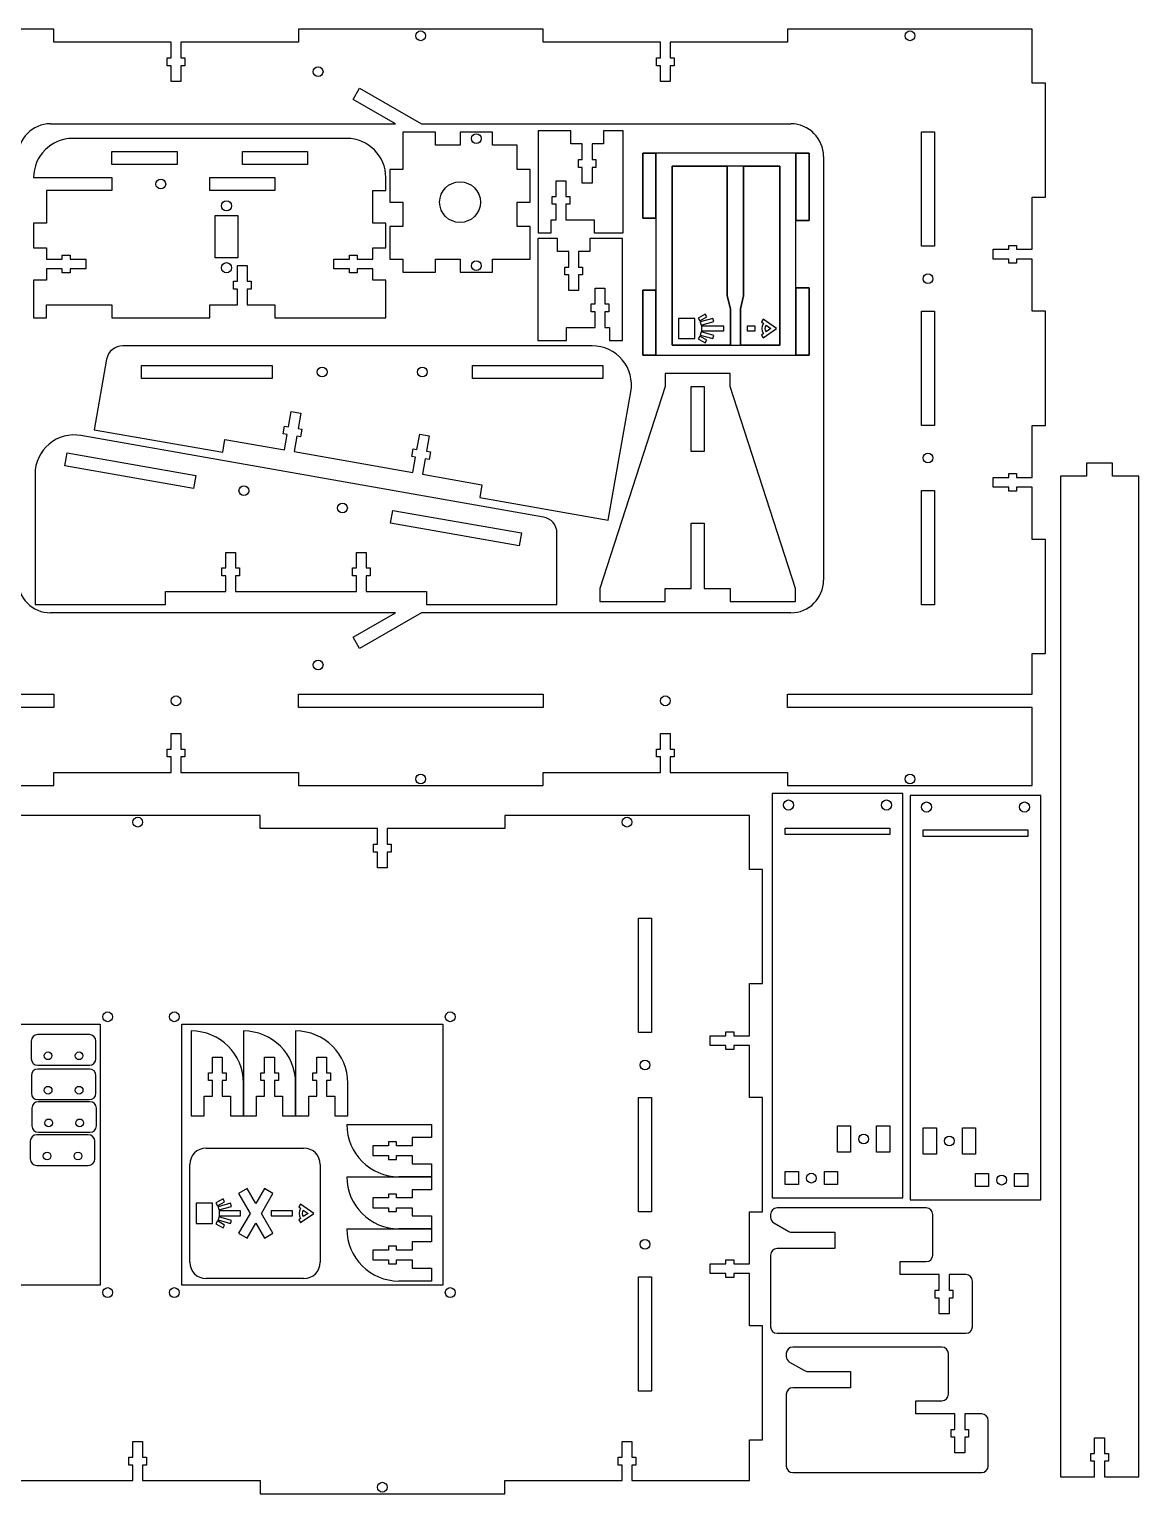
# Model space of a CAD drawing. Header units: millimetres. Extents: x 26 to 1068, y 19 to 777.
# Drawn here: x 728 to 1068.1, y 328.1 to 777.3 of the extents above; entities that cross this region are included whole.
import ezdxf

# ---------------------------------------------------------------- set-up
doc = ezdxf.new("R2010")
doc.units = ezdxf.units.MM
doc.layers.get('0').update_dxf_attribs({"lineweight": 25})

msp = doc.modelspace()

# ---------------------------------------------------------------- linework, layer by layer
for p, q in [((735.48, 777.33), (660.48, 777.33)), ((735.48, 773.33), (735.48, 777.33)), ((885.48, 777.33), (810.48, 777.33)), ((810.48, 777.33), (810.48, 773.33)), ((885.48, 773.33), (885.48, 777.33)), ((1035.48, 777.33), (960.48, 777.33)), ((960.48, 777.33), (960.48, 773.33)), ((1035.48, 760.83), (1035.48, 777.33)), ((771.48, 773.33), (735.48, 773.33)), ((771.48, 768.53), (771.48, 773.33)), ((810.48, 773.33), (774.48, 773.33)), ((774.48, 773.33), (774.48, 768.53)), ((921.48, 773.33), (885.48, 773.33)), ((921.48, 768.53), (921.48, 773.33)), ((960.48, 773.33), (924.48, 773.33)), ((924.48, 773.33), (924.48, 768.53)), ((770.28, 766.13), (770.28, 768.53)), ((770.28, 768.53), (771.48, 768.53)), ((774.48, 768.53), (775.68, 768.53)), ((775.68, 768.53), (775.68, 766.13)), ((920.28, 766.13), (920.28, 768.53)), ((920.28, 768.53), (921.48, 768.53)), ((924.48, 768.53), (925.68, 768.53)), ((925.68, 768.53), (925.68, 766.13)), ((771.48, 766.13), (770.28, 766.13)), ((771.48, 761.33), (771.48, 766.13)), ((775.68, 766.13), (774.48, 766.13)), ((774.48, 766.13), (774.48, 761.33)), ((921.48, 766.13), (920.28, 766.13)), ((921.48, 761.33), (921.48, 766.13)), ((925.68, 766.13), (924.48, 766.13)), ((924.48, 766.13), (924.48, 761.33)), ((774.48, 761.33), (771.48, 761.33)), ((827.23, 755.83), (829.23, 759.29)), ((829.23, 759.29), (848.22, 748.33)), ((924.48, 761.33), (921.48, 761.33)), ((1039.48, 760.83), (1035.48, 760.83)), ((1039.48, 725.83), (1039.48, 760.83)), ((840.22, 748.33), (827.23, 755.83)), ((734.48, 748.33), (840.22, 748.33)), ((852.54, 745.81), (842.54, 745.81)), ((842.54, 745.81), (842.54, 734.31)), ((848.22, 748.33), (961.48, 748.33)), ((852.54, 741.81), (852.54, 745.81)), ((870.04, 745.81), (860.04, 745.81)), ((860.04, 745.81), (860.04, 741.81)), ((870.04, 741.81), (870.04, 745.81)), ((894.02, 746.15), (884.02, 746.15)), ((884.02, 746.15), (884.02, 714.85)), ((894.02, 742.15), (894.02, 746.15)), ((910.02, 746.15), (904.02, 746.15)), ((904.02, 746.15), (904.02, 742.15)), ((910.02, 714.85), (910.02, 746.15)), ((1001.48, 710.83), (1001.48, 745.83)), ((1001.48, 745.83), (1005.48, 745.83)), ((1005.48, 745.83), (1005.48, 710.83)), ((825.3, 743.84), (741.3, 743.84)), ((860.04, 741.81), (852.54, 741.81)), ((877.54, 741.81), (870.04, 741.81)), ((877.54, 734.31), (877.54, 741.81)), ((897.52, 742.15), (894.02, 742.15)), ((897.52, 737.35), (897.52, 742.15)), ((904.02, 742.15), (900.52, 742.15)), ((900.52, 742.15), (900.52, 737.35)), ((753.3, 735.84), (753.3, 739.84)), ((753.3, 739.84), (773.3, 739.84)), ((773.3, 739.84), (773.3, 735.84)), ((793.3, 735.84), (793.3, 739.84)), ((793.3, 739.84), (813.3, 739.84)), ((813.3, 739.84), (813.3, 735.84)), ((896.32, 734.95), (896.32, 737.35)), ((896.32, 737.35), (897.52, 737.35)), ((900.52, 737.35), (901.72, 737.35)), ((901.72, 737.35), (901.72, 734.95)), ((920.03, 739.34), (916.03, 739.34)), ((916.03, 739.34), (916.03, 719.34)), ((916.03, 719.34), (916.03, 739.34)), ((916.03, 739.34), (920.03, 739.34)), ((963.03, 739.34), (920.03, 739.34)), ((920.03, 739.34), (920.03, 719.34)), ((920.03, 719.34), (920.03, 739.34)), ((963.03, 718.68), (963.03, 739.34)), ((967.03, 739.34), (963.03, 739.34)), ((963.03, 739.34), (963.03, 718.68)), ((963.03, 739.34), (967.03, 739.34)), ((967.03, 718.68), (967.03, 739.34)), ((967.03, 739.34), (967.03, 718.68)), ((971.48, 738.33), (971.48, 608.33)), ((773.3, 735.84), (753.3, 735.84)), ((813.3, 735.84), (793.3, 735.84)), ((842.54, 734.31), (838.54, 734.31)), ((838.54, 734.31), (838.54, 724.31)), ((881.54, 734.31), (877.54, 734.31)), ((881.54, 724.31), (881.54, 734.31)), ((897.52, 734.95), (896.32, 734.95)), ((897.52, 730.15), (897.52, 734.95)), ((901.72, 734.95), (900.52, 734.95)), ((900.52, 734.95), (900.52, 730.15)), ((941.98, 735.34), (925.03, 735.34)), ((925.03, 735.34), (925.03, 680.44)), ((925.03, 680.44), (925.03, 735.34)), ((925.03, 735.34), (941.98, 735.34)), ((941.98, 695.54), (941.98, 735.34)), ((941.98, 735.34), (941.98, 695.54)), ((946.98, 735.34), (941.98, 735.34)), ((941.98, 735.34), (941.98, 695.54)), ((946.98, 695.54), (946.98, 735.34)), ((946.98, 735.34), (946.98, 695.54)), ((958.03, 735.34), (946.98, 735.34)), ((946.98, 695.54), (946.98, 735.34)), ((946.98, 735.34), (958.03, 735.34)), ((958.03, 680.44), (958.03, 735.34)), ((958.03, 735.34), (958.03, 680.44)), ((729.3, 731.84), (753.3, 731.84)), ((753.3, 727.84), (733.3, 727.84)), ((733.3, 727.84), (733.3, 717.84)), ((753.3, 731.84), (753.3, 727.84)), ((783.3, 731.84), (803.3, 731.84)), ((783.3, 727.84), (783.3, 731.84)), ((803.3, 727.84), (783.3, 727.84)), ((803.3, 731.84), (803.3, 727.84)), ((833.3, 717.84), (833.3, 727.84)), ((833.3, 727.84), (837.3, 727.84)), ((837.3, 727.84), (837.3, 731.84)), ((889.46, 726.05), (889.46, 730.85)), ((889.46, 730.85), (892.46, 730.85)), ((892.46, 730.85), (892.46, 726.05)), ((900.52, 730.15), (897.52, 730.15)), ((838.54, 724.31), (842.54, 724.31)), ((842.54, 724.31), (842.54, 716.81)), ((877.54, 716.81), (877.54, 724.31)), ((877.54, 724.31), (881.54, 724.31)), ((888.26, 723.65), (888.26, 726.05)), ((888.26, 726.05), (889.46, 726.05)), ((889.46, 723.65), (888.26, 723.65)), ((889.46, 718.85), (889.46, 723.65)), ((892.46, 726.05), (893.66, 726.05)), ((893.66, 723.65), (892.46, 723.65)), ((892.46, 723.65), (892.46, 718.85)), ((893.66, 726.05), (893.66, 723.65)), ((1035.48, 709.83), (1035.48, 725.83)), ((1035.48, 725.83), (1039.48, 725.83)), ((784.95, 707.19), (784.95, 720.19)), ((784.95, 720.19), (791.95, 720.19)), ((791.95, 720.19), (791.95, 707.19)), ((888.02, 714.85), (888.02, 718.85)), ((888.02, 718.85), (889.46, 718.85)), ((892.46, 718.85), (901.18, 718.85)), ((901.18, 718.85), (901.18, 714.85)), ((916.03, 719.34), (920.03, 719.34)), ((920.03, 719.34), (916.03, 719.34)), ((920.03, 719.34), (920.03, 697.34)), ((733.3, 717.84), (729.3, 717.84)), ((729.3, 717.84), (729.3, 710.34)), ((837.3, 717.84), (833.3, 717.84)), ((837.3, 710.34), (837.3, 717.84)), ((842.54, 716.81), (838.54, 716.81)), ((838.54, 716.81), (838.54, 706.81)), ((881.54, 716.81), (877.54, 716.81)), ((881.54, 706.81), (881.54, 716.81)), ((884.02, 714.85), (888.02, 714.85)), ((901.18, 714.85), (910.02, 714.85)), ((963.03, 698.01), (963.03, 718.68)), ((963.03, 718.68), (967.03, 718.68)), ((967.03, 718.68), (963.03, 718.68)), ((729.3, 710.34), (733.3, 710.34)), ((733.3, 710.34), (733.3, 706.84)), ((833.3, 706.84), (833.3, 710.34)), ((833.3, 710.34), (837.3, 710.34)), ((889.87, 713.19), (883.87, 713.19)), ((883.87, 713.19), (883.87, 681.89)), ((889.87, 709.19), (889.87, 713.19)), ((909.87, 713.19), (899.87, 713.19)), ((899.87, 713.19), (899.87, 709.19)), ((909.87, 681.89), (909.87, 713.19)), ((1005.48, 710.83), (1001.48, 710.83)), ((1023.48, 706.83), (1023.48, 709.83)), ((1023.48, 709.83), (1028.28, 709.83)), ((1028.28, 709.83), (1028.28, 711.03)), ((1028.28, 711.03), (1030.68, 711.03)), ((1030.68, 711.03), (1030.68, 709.83)), ((1030.68, 709.83), (1035.48, 709.83)), ((733.3, 706.84), (738.1, 706.84)), ((738.1, 706.84), (738.1, 708.04)), ((738.1, 708.04), (740.5, 708.04)), ((740.5, 708.04), (740.5, 706.84)), ((740.5, 706.84), (745.3, 706.84)), ((745.3, 706.84), (745.3, 703.84)), ((791.95, 707.19), (784.95, 707.19)), ((821.3, 703.84), (821.3, 706.84)), ((821.3, 706.84), (826.1, 706.84)), ((826.1, 706.84), (826.1, 708.04)), ((826.1, 708.04), (828.5, 708.04)), ((828.5, 708.04), (828.5, 706.84)), ((828.5, 706.84), (833.3, 706.84)), ((838.54, 706.81), (842.54, 706.81)), ((842.54, 706.81), (842.54, 702.81)), ((852.54, 702.81), (852.54, 706.81)), ((852.54, 706.81), (860.04, 706.81)), ((860.04, 706.81), (860.04, 702.81)), ((870.04, 702.81), (870.04, 706.81)), ((870.04, 706.81), (881.54, 706.81)), ((893.37, 709.19), (889.87, 709.19)), ((893.37, 704.39), (893.37, 709.19)), ((899.87, 709.19), (896.37, 709.19)), ((896.37, 709.19), (896.37, 704.39)), ((1028.28, 706.83), (1023.48, 706.83)), ((1028.28, 705.63), (1028.28, 706.83)), ((1030.68, 705.63), (1028.28, 705.63)), ((1035.48, 706.83), (1030.68, 706.83)), ((1030.68, 706.83), (1030.68, 705.63)), ((1035.48, 690.83), (1035.48, 706.83)), ((738.1, 703.84), (733.3, 703.84)), ((733.3, 703.84), (733.3, 700.34)), ((738.1, 702.64), (738.1, 703.84)), ((740.5, 702.64), (738.1, 702.64)), ((745.3, 703.84), (740.5, 703.84)), ((740.5, 703.84), (740.5, 702.64)), ((791.8, 700.04), (791.8, 704.84)), ((791.8, 704.84), (794.8, 704.84)), ((794.8, 704.84), (794.8, 700.04)), ((826.1, 703.84), (821.3, 703.84)), ((826.1, 702.64), (826.1, 703.84)), ((828.5, 702.64), (826.1, 702.64)), ((833.3, 703.84), (828.5, 703.84)), ((828.5, 703.84), (828.5, 702.64)), ((833.3, 700.34), (833.3, 703.84)), ((842.54, 702.81), (852.54, 702.81)), ((860.04, 702.81), (870.04, 702.81)), ((892.17, 701.99), (892.17, 704.39)), ((892.17, 704.39), (893.37, 704.39)), ((893.37, 701.99), (892.17, 701.99)), ((893.37, 697.19), (893.37, 701.99)), ((896.37, 704.39), (897.57, 704.39)), ((897.57, 701.99), (896.37, 701.99)), ((896.37, 701.99), (896.37, 697.19)), ((897.57, 704.39), (897.57, 701.99)), ((733.3, 700.34), (729.3, 700.34)), ((729.3, 700.34), (729.3, 688.84)), ((790.6, 697.64), (790.6, 700.04)), ((790.6, 700.04), (791.8, 700.04)), ((791.8, 697.64), (790.6, 697.64)), ((791.8, 692.84), (791.8, 697.64)), ((794.8, 700.04), (796, 700.04)), ((796, 697.64), (794.8, 697.64)), ((794.8, 697.64), (794.8, 692.84)), ((796, 700.04), (796, 697.64)), ((837.3, 700.34), (833.3, 700.34)), ((837.3, 688.84), (837.3, 700.34)), ((896.37, 697.19), (893.37, 697.19)), ((901.43, 693.09), (901.43, 697.89)), ((901.43, 697.89), (904.43, 697.89)), ((904.43, 697.89), (904.43, 693.09)), ((920.03, 697.34), (916.03, 697.34)), ((916.03, 697.34), (916.03, 677.34)), ((916.03, 677.34), (916.03, 697.34)), ((916.03, 697.34), (920.03, 697.34)), ((920.03, 697.34), (920.03, 677.34)), ((920.03, 677.34), (920.03, 697.34)), ((963.03, 677.34), (963.03, 698.01)), ((967.03, 698.01), (963.03, 698.01)), ((963.03, 698.01), (963.03, 677.34)), ((963.03, 698.01), (967.03, 698.01)), ((967.03, 677.34), (967.03, 698.01)), ((967.03, 698.01), (967.03, 677.34)), ((733.3, 688.84), (733.3, 692.84)), ((733.3, 692.84), (753.3, 692.84)), ((753.3, 692.84), (753.3, 688.84)), ((783.3, 688.84), (783.3, 692.84)), ((783.3, 692.84), (791.8, 692.84)), ((794.8, 692.84), (803.3, 692.84)), ((803.3, 692.84), (803.3, 688.84)), ((900.23, 690.69), (900.23, 693.09)), ((900.23, 693.09), (901.43, 693.09)), ((904.43, 693.09), (905.63, 693.09)), ((905.63, 693.09), (905.63, 690.69)), ((942.93, 691.54), (941.98, 695.54)), ((941.98, 695.54), (942.93, 691.54)), ((941.98, 695.54), (942.93, 691.54)), ((946.03, 691.54), (946.98, 695.54)), ((946.98, 695.54), (946.03, 691.54)), ((946.03, 691.54), (946.98, 695.54)), ((729.3, 688.84), (733.3, 688.84)), ((753.3, 688.84), (783.3, 688.84)), ((803.3, 688.84), (837.3, 688.84)), ((901.43, 690.69), (900.23, 690.69)), ((901.43, 685.89), (901.43, 690.69)), ((905.63, 690.69), (904.43, 690.69)), ((904.43, 690.69), (904.43, 685.89)), ((932.03, 688.64), (927.03, 688.64)), ((927.03, 688.64), (927.03, 682.44)), ((932.03, 682.44), (932.03, 688.64)), ((935.23, 689.99), (933.07, 688.74)), ((933.07, 688.74), (933.57, 687.87)), ((933.57, 687.87), (935.73, 689.12)), ((937.55, 688.65), (933.7, 687.55)), ((933.7, 687.55), (933.98, 686.59)), ((933.98, 686.59), (937.82, 687.69)), ((935.73, 689.12), (935.23, 689.99)), ((937.82, 687.69), (937.55, 688.65)), ((942.93, 680.44), (942.93, 691.54)), ((942.93, 691.54), (942.93, 680.44)), ((942.93, 691.54), (942.93, 680.44)), ((946.03, 680.44), (946.03, 691.54)), ((946.03, 691.54), (946.03, 680.44)), ((946.03, 680.44), (946.03, 691.54)), ((953, 688.36), (952.43, 687.54)), ((952.43, 687.54), (953.03, 687.12)), ((957.03, 685.54), (953, 688.36)), ((1001.48, 655.83), (1001.48, 690.83)), ((1001.48, 690.83), (1005.48, 690.83)), ((1005.48, 690.83), (1005.48, 655.83)), ((1039.48, 690.83), (1035.48, 690.83)), ((1039.48, 655.83), (1039.48, 690.83)), ((892.7, 681.89), (892.7, 685.89)), ((892.7, 685.89), (901.43, 685.89)), ((904.43, 685.89), (905.87, 685.89)), ((905.87, 685.89), (905.87, 681.89)), ((933.57, 683.21), (933.07, 682.35)), ((935.73, 681.96), (933.57, 683.21)), ((933.98, 684.5), (933.7, 683.54)), ((933.7, 683.54), (937.55, 682.44)), ((937.82, 683.4), (933.98, 684.5)), ((940.93, 686.29), (934.03, 686.29)), ((934.03, 686.29), (934.03, 684.79)), ((934.03, 684.79), (940.93, 684.79)), ((937.55, 682.44), (937.82, 683.4)), ((940.93, 684.79), (940.93, 686.29)), ((950.53, 686.29), (948.03, 686.29)), ((948.03, 686.29), (948.03, 684.79)), ((948.03, 684.79), (950.53, 684.79)), ((950.53, 684.79), (950.53, 686.29)), ((953.03, 683.97), (952.43, 683.54)), ((952.43, 683.54), (953, 682.72)), ((953, 682.72), (957.03, 685.54)), ((953.85, 686.55), (955.28, 685.54)), ((955.28, 685.54), (953.85, 684.54)), ((900.59, 680.22), (756.61, 680.22)), ((883.87, 681.89), (892.7, 681.89)), ((905.87, 681.89), (909.87, 681.89)), ((925.03, 680.44), (942.93, 680.44)), ((942.93, 680.44), (925.03, 680.44)), ((927.03, 682.44), (932.03, 682.44)), ((933.07, 682.35), (935.23, 681.1)), ((935.23, 681.1), (935.73, 681.96)), ((942.93, 680.44), (946.03, 680.44)), ((946.03, 680.44), (958.03, 680.44)), ((958.03, 680.44), (946.03, 680.44)), ((751.69, 676.09), (747.88, 654.51)), ((762.42, 670.22), (762.42, 674.22)), ((762.42, 674.22), (802.42, 674.22)), ((802.42, 674.22), (802.42, 670.22)), ((863.83, 674.22), (903.83, 674.22)), ((863.83, 670.22), (863.83, 674.22)), ((903.83, 674.22), (903.83, 670.22)), ((916.03, 677.34), (920.03, 677.34)), ((920.03, 677.34), (916.03, 677.34)), ((920.03, 677.34), (963.03, 677.34)), ((963.03, 677.34), (967.03, 677.34)), ((967.03, 677.34), (963.03, 677.34)), ((802.42, 670.22), (762.42, 670.22)), ((903.83, 670.22), (863.83, 670.22)), ((942.89, 671.79), (922.89, 671.79)), ((922.89, 671.79), (922.89, 667.79)), ((942.89, 667.79), (942.89, 671.79)), ((922.89, 667.79), (902.89, 605.79)), ((905.45, 626.72), (912.4, 666.14)), ((930.89, 667.79), (934.89, 667.79)), ((930.89, 647.79), (930.89, 667.79)), ((934.89, 667.79), (934.89, 647.79)), ((962.89, 605.79), (942.89, 667.79)), ((807.44, 655.38), (808.27, 660.1)), ((808.27, 660.1), (811.23, 659.58)), ((811.23, 659.58), (810.39, 654.86)), ((885.61, 627.72), (743.83, 652.72)), ((747.88, 654.51), (787.28, 647.56)), ((787.28, 647.56), (787.97, 651.5)), ((787.97, 651.5), (806.19, 648.29)), ((805.84, 653.22), (806.26, 655.59)), ((807.02, 653.01), (805.84, 653.22)), ((806.19, 648.29), (807.02, 653.01)), ((806.26, 655.59), (807.44, 655.38)), ((809.98, 652.49), (809.14, 647.77)), ((811.16, 652.28), (809.98, 652.49)), ((810.39, 654.86), (811.58, 654.65)), ((811.58, 654.65), (811.16, 652.28)), ((846.83, 648.43), (847.67, 653.16)), ((847.67, 653.16), (850.62, 652.64)), ((850.62, 652.64), (849.79, 647.91)), ((1005.48, 655.83), (1001.48, 655.83)), ((1035.48, 639.83), (1035.48, 655.83)), ((1035.48, 655.83), (1039.48, 655.83)), ((738.9, 643.43), (739.59, 647.37)), ((739.59, 647.37), (778.99, 640.43)), ((809.14, 647.77), (845.58, 641.34)), ((845.23, 646.28), (845.65, 648.64)), ((845.65, 648.64), (846.83, 648.43)), ((849.79, 647.91), (850.97, 647.7)), ((850.97, 647.7), (850.55, 645.34)), ((934.89, 647.79), (930.89, 647.79)), ((778.29, 636.49), (738.9, 643.43)), ((846.42, 646.07), (845.23, 646.28)), ((845.58, 641.34), (846.42, 646.07)), ((849.37, 645.55), (848.54, 640.82)), ((850.55, 645.34), (849.37, 645.55)), ((1060.1, 644.25), (1052.1, 644.25)), ((1052.1, 644.25), (1052.1, 640.25)), ((1060.1, 640.25), (1060.1, 644.25)), ((729.75, 640.9), (729.75, 600.88)), ((778.99, 640.43), (778.29, 636.49)), ((848.54, 640.82), (866.76, 637.61)), ((1023.48, 636.83), (1023.48, 639.83)), ((1023.48, 639.83), (1028.28, 639.83)), ((1028.28, 639.83), (1028.28, 641.03)), ((1028.28, 641.03), (1030.68, 641.03)), ((1030.68, 641.03), (1030.68, 639.83)), ((1030.68, 639.83), (1035.48, 639.83)), ((1052.1, 640.25), (1044.1, 640.25)), ((1044.1, 640.25), (1044.1, 333.25)), ((1068.1, 640.25), (1060.1, 640.25)), ((1068.1, 333.25), (1068.1, 640.25)), ((866.76, 637.61), (866.06, 633.67)), ((866.06, 633.67), (905.45, 626.72)), ((1001.48, 600.83), (1001.48, 635.83)), ((1001.48, 635.83), (1005.48, 635.83)), ((1005.48, 635.83), (1005.48, 600.83)), ((1028.28, 636.83), (1023.48, 636.83)), ((1028.28, 635.63), (1028.28, 636.83)), ((1030.68, 635.63), (1028.28, 635.63)), ((1035.48, 636.83), (1030.68, 636.83)), ((1030.68, 636.83), (1030.68, 635.63)), ((1035.48, 620.83), (1035.48, 636.83)), ((838.77, 625.82), (839.46, 629.76)), ((839.46, 629.76), (878.86, 622.82)), ((878.16, 618.88), (838.77, 625.82)), ((930.89, 605.79), (930.89, 625.79)), ((930.89, 625.79), (934.89, 625.79)), ((934.89, 625.79), (934.89, 605.79)), ((878.86, 622.82), (878.16, 618.88)), ((889.75, 600.88), (889.75, 622.79)), ((1039.48, 620.83), (1035.48, 620.83)), ((1039.48, 585.83), (1039.48, 620.83)), ((788.25, 612.08), (788.25, 616.88)), ((788.25, 616.88), (791.25, 616.88)), ((791.25, 616.88), (791.25, 612.08)), ((828.25, 612.08), (828.25, 616.88)), ((828.25, 616.88), (831.25, 616.88)), ((831.25, 616.88), (831.25, 612.08)), ((787.05, 609.68), (787.05, 612.08)), ((787.05, 612.08), (788.25, 612.08)), ((791.25, 612.08), (792.45, 612.08)), ((792.45, 612.08), (792.45, 609.68)), ((827.05, 609.68), (827.05, 612.08)), ((827.05, 612.08), (828.25, 612.08)), ((831.25, 612.08), (832.45, 612.08)), ((832.45, 612.08), (832.45, 609.68)), ((788.25, 609.68), (787.05, 609.68)), ((788.25, 604.88), (788.25, 609.68)), ((792.45, 609.68), (791.25, 609.68)), ((791.25, 609.68), (791.25, 604.88)), ((828.25, 609.68), (827.05, 609.68)), ((828.25, 604.88), (828.25, 609.68)), ((832.45, 609.68), (831.25, 609.68)), ((831.25, 609.68), (831.25, 604.88)), ((769.75, 600.88), (769.75, 604.88)), ((769.75, 604.88), (788.25, 604.88)), ((791.25, 604.88), (828.25, 604.88)), ((831.25, 604.88), (849.75, 604.88)), ((849.75, 604.88), (849.75, 600.88)), ((902.89, 605.79), (902.89, 601.79)), ((922.89, 605.79), (930.89, 605.79)), ((922.89, 601.79), (922.89, 605.79)), ((934.89, 605.79), (942.89, 605.79)), ((942.89, 605.79), (942.89, 601.79)), ((962.89, 601.79), (962.89, 605.79)), ((729.75, 600.88), (769.75, 600.88)), ((840.22, 598.33), (734.48, 598.33)), ((827.23, 590.83), (840.22, 598.33)), ((848.22, 598.33), (829.23, 587.36)), ((961.48, 598.33), (848.22, 598.33)), ((849.75, 600.88), (889.75, 600.88)), ((902.89, 601.79), (922.89, 601.79)), ((942.89, 601.79), (962.89, 601.79)), ((1005.48, 600.83), (1001.48, 600.83)), ((829.23, 587.36), (827.23, 590.83)), ((1035.48, 573.33), (1035.48, 585.83)), ((1035.48, 585.83), (1039.48, 585.83)), ((660.48, 573.33), (735.48, 573.33)), ((735.48, 573.33), (735.48, 569.33)), ((810.48, 569.33), (810.48, 573.33)), ((810.48, 573.33), (885.48, 573.33)), ((885.48, 573.33), (885.48, 569.33)), ((960.48, 569.33), (960.48, 573.33)), ((960.48, 573.33), (1035.48, 573.33)), ((735.48, 569.33), (660.48, 569.33)), ((885.48, 569.33), (810.48, 569.33)), ((1035.48, 569.33), (960.48, 569.33)), ((1035.48, 545.33), (1035.48, 569.33)), ((771.48, 556.53), (771.48, 561.33)), ((771.48, 561.33), (774.48, 561.33)), ((774.48, 561.33), (774.48, 556.53)), ((921.48, 556.53), (921.48, 561.33)), ((921.48, 561.33), (924.48, 561.33)), ((924.48, 561.33), (924.48, 556.53)), ((770.28, 554.13), (770.28, 556.53)), ((770.28, 556.53), (771.48, 556.53)), ((771.48, 554.13), (770.28, 554.13)), ((771.48, 549.33), (771.48, 554.13)), ((774.48, 556.53), (775.68, 556.53)), ((775.68, 554.13), (774.48, 554.13)), ((774.48, 554.13), (774.48, 549.33)), ((775.68, 556.53), (775.68, 554.13)), ((920.28, 554.13), (920.28, 556.53)), ((920.28, 556.53), (921.48, 556.53)), ((921.48, 554.13), (920.28, 554.13)), ((921.48, 549.33), (921.48, 554.13)), ((924.48, 556.53), (925.68, 556.53)), ((925.68, 554.13), (924.48, 554.13)), ((924.48, 554.13), (924.48, 549.33)), ((925.68, 556.53), (925.68, 554.13)), ((735.48, 545.33), (735.48, 549.33)), ((735.48, 549.33), (771.48, 549.33)), ((774.48, 549.33), (810.48, 549.33)), ((810.48, 549.33), (810.48, 545.33)), ((885.48, 545.33), (885.48, 549.33)), ((885.48, 549.33), (921.48, 549.33)), ((924.48, 549.33), (960.48, 549.33)), ((960.48, 549.33), (960.48, 545.33)), ((660.48, 545.33), (735.48, 545.33)), ((810.48, 545.33), (885.48, 545.33)), ((960.48, 545.33), (1035.48, 545.33)), ((995.76, 542.92), (955.76, 542.92)), ((955.76, 542.92), (955.76, 418.92)), ((995.76, 418.92), (995.76, 542.92)), ((998.07, 542.31), (998.07, 418.31)), ((1038.07, 542.31), (998.07, 542.31)), ((1038.07, 418.31), (1038.07, 542.31)), ((798.74, 536.12), (723.74, 536.12)), ((798.74, 532.12), (798.74, 536.12)), ((948.74, 536.12), (873.74, 536.12)), ((873.74, 536.12), (873.74, 532.12)), ((948.74, 519.62), (948.74, 536.12)), ((834.74, 532.12), (798.74, 532.12)), ((834.74, 527.32), (834.74, 532.12)), ((873.74, 532.12), (837.74, 532.12)), ((837.74, 532.12), (837.74, 527.32)), ((959.76, 532.32), (991.76, 532.32)), ((959.76, 530.37), (959.76, 532.32)), ((991.76, 530.37), (959.76, 530.37)), ((991.76, 532.32), (991.76, 530.37)), ((1002.07, 531.71), (1034.07, 531.71)), ((1002.07, 529.76), (1002.07, 531.71)), ((1034.07, 531.71), (1034.07, 529.76)), ((833.54, 524.92), (833.54, 527.32)), ((833.54, 527.32), (834.74, 527.32)), ((837.74, 527.32), (838.94, 527.32)), ((838.94, 527.32), (838.94, 524.92)), ((1034.07, 529.76), (1002.07, 529.76)), ((834.74, 524.92), (833.54, 524.92)), ((834.74, 520.12), (834.74, 524.92)), ((838.94, 524.92), (837.74, 524.92)), ((837.74, 524.92), (837.74, 520.12)), ((837.74, 520.12), (834.74, 520.12)), ((952.74, 519.62), (948.74, 519.62)), ((952.74, 484.62), (952.74, 519.62)), ((914.74, 469.62), (914.74, 504.62)), ((914.74, 504.62), (918.74, 504.62)), ((918.74, 504.62), (918.74, 469.62)), ((948.74, 468.62), (948.74, 484.62)), ((948.74, 484.62), (952.74, 484.62)), ((669.74, 472.12), (749.74, 472.12)), ((749.74, 472.12), (749.74, 392.12)), ((774.74, 472.12), (854.74, 472.12)), ((774.74, 392.12), (774.74, 472.12)), ((854.74, 472.12), (854.74, 392.12)), ((746.39, 468.94), (730.59, 468.94)), ((777.64, 470.06), (777.64, 444.06)), ((793.64, 470.06), (793.64, 444.06)), ((809.64, 470.06), (809.64, 444.06)), ((918.74, 469.62), (914.74, 469.62)), ((936.74, 465.62), (936.74, 468.62)), ((936.74, 468.62), (941.54, 468.62)), ((941.54, 468.62), (941.54, 469.82)), ((941.54, 469.82), (943.94, 469.82)), ((943.94, 469.82), (943.94, 468.62)), ((943.94, 468.62), (948.74, 468.62)), ((728.59, 466.94), (728.59, 461.54)), ((748.39, 461.54), (748.39, 466.94)), ((941.54, 465.62), (936.74, 465.62)), ((941.54, 464.42), (941.54, 465.62)), ((943.94, 464.42), (941.54, 464.42)), ((948.74, 465.62), (943.94, 465.62)), ((943.94, 465.62), (943.94, 464.42)), ((948.74, 449.62), (948.74, 465.62)), ((730.59, 459.54), (746.39, 459.54)), ((746.41, 458.39), (730.61, 458.39)), ((784.14, 457.26), (784.14, 462.06)), ((784.14, 462.06), (787.14, 462.06)), ((787.14, 462.06), (787.14, 457.26)), ((800.14, 457.26), (800.14, 462.06)), ((800.14, 462.06), (803.14, 462.06)), ((803.14, 462.06), (803.14, 457.26)), ((816.14, 457.26), (816.14, 462.06)), ((816.14, 462.06), (819.14, 462.06)), ((819.14, 462.06), (819.14, 457.26)), ((728.61, 456.39), (728.61, 450.99)), ((748.41, 450.99), (748.41, 456.39)), ((782.94, 454.86), (782.94, 457.26)), ((782.94, 457.26), (784.14, 457.26)), ((784.14, 454.86), (782.94, 454.86)), ((784.14, 450.06), (784.14, 454.86)), ((787.14, 457.26), (788.34, 457.26)), ((788.34, 454.86), (787.14, 454.86)), ((787.14, 454.86), (787.14, 450.06)), ((788.34, 457.26), (788.34, 454.86)), ((793.64, 444.06), (793.64, 454.06)), ((798.94, 454.86), (798.94, 457.26)), ((798.94, 457.26), (800.14, 457.26)), ((800.14, 454.86), (798.94, 454.86)), ((800.14, 450.06), (800.14, 454.86)), ((803.14, 457.26), (804.34, 457.26)), ((803.14, 454.86), (803.14, 450.06)), ((804.34, 454.86), (803.14, 454.86)), ((804.34, 457.26), (804.34, 454.86)), ((809.64, 444.06), (809.64, 454.06)), ((814.94, 454.86), (814.94, 457.26)), ((814.94, 457.26), (816.14, 457.26)), ((816.14, 454.86), (814.94, 454.86)), ((816.14, 450.06), (816.14, 454.86)), ((819.14, 457.26), (820.34, 457.26)), ((819.14, 454.86), (819.14, 450.06)), ((820.34, 454.86), (819.14, 454.86)), ((820.34, 457.26), (820.34, 454.86)), ((825.64, 444.06), (825.64, 454.06)), ((781.64, 444.06), (781.64, 450.06)), ((781.64, 450.06), (784.14, 450.06)), ((787.14, 450.06), (789.64, 450.06)), ((789.64, 450.06), (789.64, 444.06)), ((797.64, 450.06), (800.14, 450.06)), ((797.64, 444.06), (797.64, 450.06)), ((803.14, 450.06), (805.64, 450.06)), ((805.64, 450.06), (805.64, 444.06)), ((813.64, 450.06), (816.14, 450.06)), ((813.64, 444.06), (813.64, 450.06)), ((819.14, 450.06), (821.64, 450.06)), ((821.64, 450.06), (821.64, 444.06)), ((914.74, 414.62), (914.74, 449.62)), ((914.74, 449.62), (918.74, 449.62)), ((918.74, 449.62), (918.74, 414.62)), ((952.74, 449.62), (948.74, 449.62)), ((952.74, 414.62), (952.74, 449.62)), ((728.78, 446.37), (728.78, 440.97)), ((730.61, 448.99), (746.41, 448.99)), ((746.58, 448.37), (730.78, 448.37)), ((748.58, 440.97), (748.58, 446.37)), ((777.64, 444.06), (781.64, 444.06)), ((789.64, 444.06), (793.64, 444.06)), ((793.64, 444.06), (797.64, 444.06)), ((805.64, 444.06), (809.64, 444.06)), ((809.64, 444.06), (813.64, 444.06)), ((821.64, 444.06), (825.64, 444.06)), ((825.32, 441.35), (851.32, 441.35)), ((851.32, 441.35), (851.32, 437.35)), ((975.76, 432.92), (975.76, 440.92)), ((975.76, 440.92), (979.76, 440.92)), ((979.76, 440.92), (979.76, 432.92)), ((987.76, 432.92), (987.76, 440.92)), ((987.76, 440.92), (991.76, 440.92)), ((991.76, 440.92), (991.76, 432.92)), ((1002.07, 432.31), (1002.07, 440.31)), ((1002.07, 440.31), (1006.07, 440.31)), ((1006.07, 440.31), (1006.07, 432.31)), ((1014.07, 432.31), (1014.07, 440.31)), ((1014.07, 440.31), (1018.07, 440.31)), ((1018.07, 440.31), (1018.07, 432.31)), ((728.28, 436.21), (728.28, 430.81)), ((746.08, 438.21), (730.28, 438.21)), ((730.78, 438.97), (746.58, 438.97)), ((748.08, 430.81), (748.08, 436.21)), ((840.52, 436.05), (838.12, 436.05)), ((838.12, 436.05), (838.12, 434.85)), ((840.52, 434.85), (840.52, 436.05)), ((845.32, 437.35), (845.32, 434.85)), ((851.32, 437.35), (845.32, 437.35)), ((782.17, 434.12), (812.17, 434.12)), ((838.12, 434.85), (833.32, 434.85)), ((833.32, 434.85), (833.32, 431.85)), ((833.32, 431.85), (838.12, 431.85)), ((838.12, 431.85), (838.12, 430.65)), ((845.32, 434.85), (840.52, 434.85)), ((840.52, 430.65), (840.52, 431.85)), ((840.52, 431.85), (845.32, 431.85)), ((845.32, 431.85), (845.32, 429.35)), ((979.76, 432.92), (975.76, 432.92)), ((991.76, 432.92), (987.76, 432.92)), ((1006.07, 432.31), (1002.07, 432.31)), ((1018.07, 432.31), (1014.07, 432.31)), ((730.28, 428.81), (746.08, 428.81)), ((777.17, 399.12), (777.17, 429.12)), ((817.17, 429.12), (817.17, 399.12)), ((838.12, 430.65), (840.52, 430.65)), ((845.32, 429.35), (851.32, 429.35)), ((851.32, 429.35), (851.32, 425.35)), ((959.76, 426.92), (963.76, 426.92)), ((959.76, 422.92), (959.76, 426.92)), ((963.76, 426.92), (963.76, 422.92)), ((971.76, 422.92), (971.76, 426.92)), ((971.76, 426.92), (975.76, 426.92)), ((975.76, 426.92), (975.76, 422.92)), ((825.32, 425.35), (851.32, 425.35)), ((851.32, 425.35), (841.32, 425.35)), ((851.32, 425.35), (851.32, 421.35)), ((963.76, 422.92), (959.76, 422.92)), ((975.76, 422.92), (971.76, 422.92)), ((1018.07, 422.31), (1018.07, 426.31)), ((1018.07, 426.31), (1022.07, 426.31)), ((1022.07, 422.31), (1018.07, 422.31)), ((1022.07, 426.31), (1022.07, 422.31)), ((1030.07, 426.31), (1034.07, 426.31)), ((1030.07, 422.31), (1030.07, 426.31)), ((1034.07, 422.31), (1030.07, 422.31)), ((1034.07, 426.31), (1034.07, 422.31)), ((787.37, 418.56), (785.21, 417.31)), ((787.87, 417.7), (787.37, 418.56)), ((794.77, 421.71), (792.17, 420.21)), ((792.17, 420.21), (795.69, 414.12)), ((797.42, 417.12), (794.77, 421.71)), ((800.08, 421.71), (797.42, 417.12)), ((799.16, 414.12), (802.68, 420.21)), ((802.68, 420.21), (800.08, 421.71)), ((838.12, 418.85), (833.32, 418.85)), ((833.32, 418.85), (833.32, 415.85)), ((840.52, 420.05), (838.12, 420.05)), ((838.12, 420.05), (838.12, 418.85)), ((840.52, 418.85), (840.52, 420.05)), ((845.32, 418.85), (840.52, 418.85)), ((845.32, 421.35), (845.32, 418.85)), ((851.32, 421.35), (845.32, 421.35)), ((955.76, 418.92), (995.76, 418.92)), ((998.07, 418.31), (1038.07, 418.31)), ((784.17, 417.22), (779.17, 417.22)), ((779.17, 417.22), (779.17, 411.02)), ((784.17, 411.02), (784.17, 417.22)), ((785.21, 417.31), (785.71, 416.45)), ((785.71, 416.45), (787.87, 417.7)), ((789.69, 417.22), (785.85, 416.12)), ((785.85, 416.12), (786.12, 415.16)), ((786.12, 415.16), (789.97, 416.26)), ((792.69, 414.87), (786.17, 414.87)), ((786.17, 414.87), (786.17, 413.37)), ((786.17, 413.37), (792.69, 413.37)), ((789.97, 416.26), (789.69, 417.22)), ((795.69, 414.12), (792.17, 408.02)), ((792.69, 413.37), (792.69, 414.87)), ((802.68, 408.02), (799.16, 414.12)), ((808.68, 414.87), (802.16, 414.87)), ((802.16, 414.87), (802.16, 413.37)), ((802.16, 413.37), (808.68, 413.37)), ((808.68, 413.37), (808.68, 414.87)), ((811.14, 416.93), (810.57, 416.12)), ((810.57, 416.12), (811.17, 415.69)), ((815.17, 414.12), (811.14, 416.93)), ((811.14, 411.3), (815.17, 414.12)), ((811.99, 415.12), (813.43, 414.12)), ((813.43, 414.12), (811.99, 413.11)), ((833.32, 415.85), (838.12, 415.85)), ((838.12, 415.85), (838.12, 414.65)), ((838.12, 414.65), (840.52, 414.65)), ((840.52, 414.65), (840.52, 415.85)), ((840.52, 415.85), (845.32, 415.85)), ((845.32, 415.85), (845.32, 413.35)), ((845.32, 413.35), (851.32, 413.35)), ((851.32, 413.35), (851.32, 409.35)), ((918.74, 414.62), (914.74, 414.62)), ((948.74, 398.62), (948.74, 414.62)), ((948.74, 414.62), (952.74, 414.62)), ((955.26, 413.8), (955.26, 412.95)), ((1002.95, 415.8), (957.26, 415.8)), ((1004.95, 401.32), (1004.95, 413.8)), ((779.17, 411.02), (784.17, 411.02)), ((785.71, 411.78), (785.21, 410.92)), ((785.21, 410.92), (787.37, 409.67)), ((787.87, 410.53), (785.71, 411.78)), ((786.12, 413.07), (785.85, 412.11)), ((785.85, 412.11), (789.69, 411.01)), ((789.97, 411.97), (786.12, 413.07)), ((787.37, 409.67), (787.87, 410.53)), ((789.69, 411.01), (789.97, 411.97)), ((794.77, 406.52), (797.42, 411.12)), ((797.42, 411.12), (800.08, 406.52)), ((811.17, 412.54), (810.57, 412.12)), ((810.57, 412.12), (811.14, 411.3)), ((825.32, 409.35), (851.32, 409.35)), ((851.32, 409.35), (841.32, 409.35)), ((851.32, 409.35), (851.32, 405.35)), ((956.26, 411.22), (960.82, 408.59)), ((792.17, 408.02), (794.77, 406.52)), ((800.08, 406.52), (802.68, 408.02)), ((845.32, 405.35), (845.32, 402.85)), ((851.32, 405.35), (845.32, 405.35)), ((961.82, 408.32), (974.95, 408.32)), ((974.95, 408.32), (974.95, 403.32)), ((838.12, 402.85), (833.32, 402.85)), ((833.32, 402.85), (833.32, 399.85)), ((833.32, 399.85), (838.12, 399.85)), ((840.52, 404.05), (838.12, 404.05)), ((838.12, 404.05), (838.12, 402.85)), ((838.12, 399.85), (838.12, 398.65)), ((840.52, 402.85), (840.52, 404.05)), ((845.32, 402.85), (840.52, 402.85)), ((840.52, 398.65), (840.52, 399.85)), ((840.52, 399.85), (845.32, 399.85)), ((845.32, 399.85), (845.32, 397.35)), ((941.54, 398.62), (941.54, 399.82)), ((941.54, 399.82), (943.94, 399.82)), ((943.94, 399.82), (943.94, 398.62)), ((955.26, 401.32), (955.26, 379.32)), ((974.95, 403.32), (957.26, 403.32)), ((838.12, 398.65), (840.52, 398.65)), ((845.32, 397.35), (851.32, 397.35)), ((851.32, 397.35), (851.32, 393.35)), ((936.74, 395.62), (936.74, 398.62)), ((936.74, 398.62), (941.54, 398.62)), ((941.54, 395.62), (936.74, 395.62)), ((941.54, 394.42), (941.54, 395.62)), ((943.94, 398.62), (948.74, 398.62)), ((948.74, 395.62), (943.94, 395.62)), ((943.94, 395.62), (943.94, 394.42)), ((948.74, 379.62), (948.74, 395.62)), ((994.95, 395.32), (994.95, 399.32)), ((994.95, 399.32), (1002.95, 399.32)), ((1006.95, 395.32), (994.95, 395.32)), ((1006.95, 390.52), (1006.95, 395.32)), ((1015.15, 395.32), (1009.95, 395.32)), ((1009.95, 395.32), (1009.95, 390.52)), ((749.74, 392.12), (669.74, 392.12)), ((854.74, 392.12), (774.74, 392.12)), ((812.17, 394.12), (782.17, 394.12)), ((851.32, 393.35), (841.32, 393.35)), ((914.74, 359.62), (914.74, 394.62)), ((914.74, 394.62), (918.74, 394.62)), ((918.74, 394.62), (918.74, 359.62)), ((943.94, 394.42), (941.54, 394.42)), ((1017.15, 379.32), (1017.15, 393.32)), ((1005.75, 388.12), (1005.75, 390.52)), ((1005.75, 390.52), (1006.95, 390.52)), ((1006.95, 388.12), (1005.75, 388.12)), ((1006.95, 383.32), (1006.95, 388.12)), ((1009.95, 390.52), (1011.15, 390.52)), ((1011.15, 388.12), (1009.95, 388.12)), ((1009.95, 388.12), (1009.95, 383.32)), ((1011.15, 390.52), (1011.15, 388.12)), ((1009.95, 383.32), (1006.95, 383.32)), ((952.74, 379.62), (948.74, 379.62)), ((952.74, 344.62), (952.74, 379.62)), ((957.26, 377.32), (1015.15, 377.32)), ((1007.76, 373.08), (962.07, 373.08)), ((960.07, 371.08), (960.07, 370.24)), ((961.07, 368.51), (965.63, 365.87)), ((1009.76, 358.61), (1009.76, 371.08)), ((966.63, 365.61), (979.76, 365.61)), ((979.76, 365.61), (979.76, 360.61)), ((918.74, 359.62), (914.74, 359.62)), ((979.76, 360.61), (962.07, 360.61)), ((960.07, 358.61), (960.07, 336.61)), ((999.76, 352.61), (999.76, 356.61)), ((999.76, 356.61), (1007.76, 356.61)), ((1011.76, 352.61), (999.76, 352.61)), ((1011.76, 347.81), (1011.76, 352.61)), ((1019.96, 352.61), (1014.76, 352.61)), ((1014.76, 352.61), (1014.76, 347.81)), ((1021.96, 336.61), (1021.96, 350.61)), ((1010.56, 345.41), (1010.56, 347.81)), ((1010.56, 347.81), (1011.76, 347.81)), ((1014.76, 347.81), (1015.96, 347.81)), ((1015.96, 347.81), (1015.96, 345.41)), ((759.74, 339.32), (759.74, 344.12)), ((759.74, 344.12), (762.74, 344.12)), ((762.74, 344.12), (762.74, 339.32)), ((909.74, 339.32), (909.74, 344.12)), ((909.74, 344.12), (912.74, 344.12)), ((912.74, 344.12), (912.74, 339.32)), ((948.74, 332.12), (948.74, 344.62)), ((948.74, 344.62), (952.74, 344.62)), ((1011.76, 345.41), (1010.56, 345.41)), ((1011.76, 340.61), (1011.76, 345.41)), ((1015.96, 345.41), (1014.76, 345.41)), ((1014.76, 345.41), (1014.76, 340.61)), ((1054.6, 340.45), (1054.6, 345.25)), ((1054.6, 345.25), (1057.6, 345.25)), ((1057.6, 345.25), (1057.6, 340.45)), ((758.54, 336.92), (758.54, 339.32)), ((758.54, 339.32), (759.74, 339.32)), ((759.74, 336.92), (758.54, 336.92)), ((759.74, 332.12), (759.74, 336.92)), ((762.74, 339.32), (763.94, 339.32)), ((763.94, 336.92), (762.74, 336.92)), ((762.74, 336.92), (762.74, 332.12)), ((763.94, 339.32), (763.94, 336.92)), ((908.54, 336.92), (908.54, 339.32)), ((908.54, 339.32), (909.74, 339.32)), ((909.74, 336.92), (908.54, 336.92)), ((909.74, 332.12), (909.74, 336.92)), ((912.74, 339.32), (913.94, 339.32)), ((913.94, 336.92), (912.74, 336.92)), ((912.74, 336.92), (912.74, 332.12)), ((913.94, 339.32), (913.94, 336.92)), ((1014.76, 340.61), (1011.76, 340.61)), ((1053.4, 338.05), (1053.4, 340.45)), ((1053.4, 340.45), (1054.6, 340.45)), ((1054.6, 338.05), (1053.4, 338.05)), ((1054.6, 333.25), (1054.6, 338.05)), ((1057.6, 340.45), (1058.8, 340.45)), ((1058.8, 338.05), (1057.6, 338.05)), ((1057.6, 338.05), (1057.6, 333.25)), ((1058.8, 340.45), (1058.8, 338.05)), ((962.07, 334.61), (1019.96, 334.61)), ((1044.1, 333.25), (1054.6, 333.25)), ((1057.6, 333.25), (1068.1, 333.25)), ((723.74, 332.12), (759.74, 332.12)), ((762.74, 332.12), (798.74, 332.12)), ((798.74, 332.12), (798.74, 328.12)), ((798.74, 328.12), (873.74, 328.12)), ((873.74, 328.12), (873.74, 332.12)), ((873.74, 332.12), (909.74, 332.12)), ((912.74, 332.12), (948.74, 332.12))]:
    msp.add_line(p, q)
for centre, radius in [((847.98, 775.33), 1.5), ((997.98, 775.33), 1.5), ((816.54, 764.31), 1.5), ((865.04, 743.81), 1.5), ((768.3, 729.84), 1.5), ((860.04, 724.31), 6.25), ((788.45, 723.19), 1.55), ((788.45, 704.19), 1.55), ((865.04, 704.81), 1.5), ((1003.48, 700.83), 1.5), ((817.77, 672.22), 1.5), ((848.48, 672.22), 1.5), ((1003.48, 645.83), 1.5), ((793.76, 635.79), 1.5), ((824, 630.46), 1.5), ((816.54, 582.35), 1.5), ((772.98, 571.33), 1.5), ((922.98, 571.33), 1.5), ((847.98, 547.33), 1.5), ((997.98, 547.33), 1.5), ((960.76, 539.37), 1.55), ((990.76, 539.37), 1.55), ((1003.07, 538.76), 1.55), ((1033.07, 538.76), 1.55), ((761.24, 534.12), 1.5), ((911.24, 534.12), 1.5), ((752.03, 474.41), 1.5), ((772.44, 474.41), 1.5), ((857.03, 474.41), 1.5), ((733.74, 462.44), 1.18), ((743.24, 462.44), 1.18), ((916.74, 459.62), 1.5), ((733.76, 451.89), 1.18), ((743.26, 451.89), 1.18), ((733.93, 441.87), 1.18), ((743.43, 441.87), 1.18), ((983.76, 436.92), 1.5), ((1010.07, 436.31), 1.5), ((733.43, 431.71), 1.18), ((742.93, 431.71), 1.18), ((967.76, 424.92), 1.5), ((1026.07, 424.31), 1.5), ((916.74, 404.62), 1.5), ((752.03, 389.82), 1.5), ((772.44, 389.82), 1.5), ((857.03, 389.82), 1.5), ((836.24, 330.12), 1.5)]:
    msp.add_circle(centre, radius)
for centre, radius, start, end in [((734.48, 738.33), 10, 90, 180), ((961.48, 738.33), 10, 0, 90), ((741.3, 731.84), 12, 90, 180), ((825.3, 731.84), 12, 0, 90), ((955.28, 685.54), 2.75, 145, 215), ((955.28, 685.54), 1.75, 145, 215), ((756.61, 675.22), 5, 90, 170), ((900.59, 668.22), 12, 350, 90), ((741.75, 640.9), 12, 80, 180), ((884.75, 622.79), 5, 0, 80), ((734.48, 608.33), 10, 180, 270), ((961.48, 608.33), 10, 270, 0), ((730.59, 466.94), 2, 90, 180), ((746.39, 466.94), 2, 0, 90), ((777.64, 454.06), 16, 0, 90), ((793.64, 454.06), 16, 0, 90), ((809.64, 454.06), 16, 0, 90), ((730.59, 461.54), 2, 180, 270), ((730.61, 456.39), 2, 90, 180), ((746.39, 461.54), 2, 270, 0), ((746.41, 456.39), 2, 0, 90), ((730.61, 450.99), 2, 180, 270), ((746.41, 450.99), 2, 270, 0), ((730.78, 446.37), 2, 90, 180), ((746.58, 446.37), 2, 0, 90), ((730.78, 440.97), 2, 180, 270), ((746.58, 440.97), 2, 270, 0), ((841.32, 441.35), 16, 180, 270), ((730.28, 436.21), 2, 90, 180), ((746.08, 436.21), 2, 0, 90), ((782.17, 429.12), 5, 90, 180), ((812.17, 429.12), 5, 0, 90), ((730.28, 430.81), 2, 180, 270), ((746.08, 430.81), 2, 270, 0), ((841.32, 425.35), 16, 180, 270), ((813.43, 414.12), 2.75, 145, 215), ((813.43, 414.12), 1.75, 145, 215), ((957.26, 413.8), 2, 90, 180), ((1002.95, 413.8), 2, 0, 90), ((841.32, 409.35), 16, 180, 270), ((957.26, 412.95), 2, 180, 240), ((961.82, 410.32), 2, 240, 270), ((957.26, 401.32), 2, 90, 180), ((1002.95, 401.32), 2, 270, 0), ((782.17, 399.12), 5, 180, 270), ((812.17, 399.12), 5, 270, 0), ((1015.15, 393.32), 2, 0, 90), ((957.26, 379.32), 2, 180, 270), ((1015.15, 379.32), 2, 270, 0), ((962.07, 371.08), 2, 90, 180), ((1007.76, 371.08), 2, 0, 90), ((962.07, 370.24), 2, 180, 240), ((966.63, 367.61), 2, 240, 270), ((962.07, 358.61), 2, 90, 180), ((1007.76, 358.61), 2, 270, 0), ((1019.96, 350.61), 2, 0, 90), ((962.07, 336.61), 2, 180, 270), ((1019.96, 336.61), 2, 270, 0)]:
    msp.add_arc(centre, radius, start, end)

doc.saveas('drawing.dxf')
